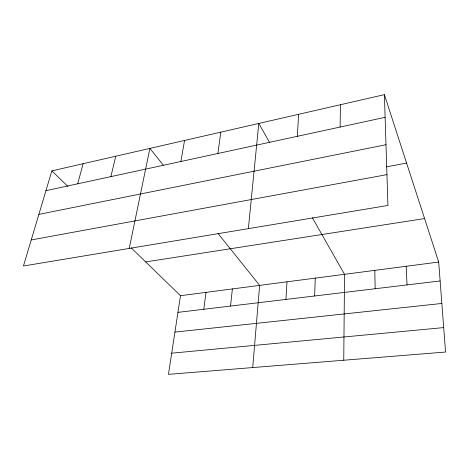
<?xml version="1.0" encoding="UTF-8"?>
<svg xmlns="http://www.w3.org/2000/svg" width="469" height="469" viewBox="0 0 469 469"><rect width="100%" height="100%" fill="white"/><g stroke="black" fill="none" stroke-linecap="round" stroke-linejoin="round"><path stroke-width="0.7" d="M343.759 360.233L344.527 274.318L312.377 217.745M340.107 127.058L340.441 104.728M314.646 295.986L315.268 278.129M297.34 136.303L298.624 114.313M285.932 299.427L286.987 281.816M252.727 367.561L259.638 285.381L218.015 233.433M248.371 228.638L258.794 123.441L269.47 142.224M230.531 306.069L232.378 288.933M203.804 309.27L206.014 292.369M217.886 153.492L220.811 132.147M131.244 247.902L180.495 295.693L168.471 374.35L445.55 352.037L438.685 262.048L384.392 94.65L51.86 170.874L23.45 265.993L387.933 205.463L384.392 94.65M180.911 161.488L184.546 140.46M129.239 248.423L149.892 148.403L163.341 165.194M110.877 176.637L115.755 156.23M77.69 183.813L83.113 163.71M45.944 190.678L385.119 117.32M38.868 214.374L385.993 144.722M386.532 166.847L406.588 163.077M31.23 239.952L386.948 174.638M145.689 261.919L424.586 218.566M180.495 295.693L438.685 262.048M177.944 312.366L440.127 280.949M174.931 332.111L441.845 303.455M171.707 353.175L443.686 327.602M51.86 170.874L67.923 186.457M406.177 266.286L407.045 284.918M374.813 270.373L375.147 288.74"/></g></svg>
